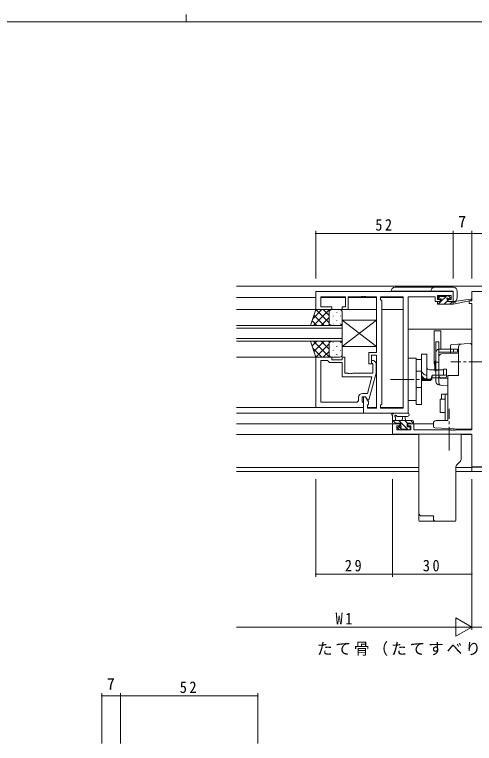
# Model space of a CAD drawing. Units: millimetres on the paper. Extents: x -420 to 373, y -297 to 267.
# Drawn here: x -97.7 to 76.4, y -8.5 to 267.2 of the extents above; entities that cross this region are included whole.
import ezdxf
from ezdxf.enums import TextEntityAlignment as Align

# ---------------------------------------------------------------- set-up
doc = ezdxf.new("R2010")
doc.units = ezdxf.units.MM
for name, pattern in [('CHAIN2', [12, 9, -1, 1, -1]), ('DASHED3', [4, 3, -1]), ('DOUBLE_CHAIN2', [12.8, 9, -1, 0.6, -0.6, 0.6, -1])]:
    doc.linetypes.add(name, pattern=pattern)
for name, color, linetype, lineweight in [('0-1_YKK_ZWAK', 7, 'Continuous', 9), ('0-3_YKK_11', 7, 'Continuous', 9), ('0-4_YKK_12', 2, 'Continuous', 9), ('0-6_YKK_13', 4, 'Continuous', 9), ('0-7_YKK_D', 6, 'Continuous', 9)]:
    doc.layers.add(name, color=color, linetype=linetype, lineweight=lineweight)
doc.layers.add('0-2_USER1', color=3, linetype='Continuous')
doc.styles.add('ＭＳ ゴシック', font='')
doc.styles.get('ＭＳ ゴシック').set_extended_font_data('MS Gothic')

msp = doc.modelspace()

# ---------------------------------------------------------------- linework, layer by layer
at = {"layer": '0-1_YKK_ZWAK'}
for p, q in [((-32.686, 267.2), (-32.686, 264.4)), ((352.3, 264.4), (-417.7, 264.4))]:
    msp.add_line(p, q, dxfattribs=at)
at = {"layer": '0-3_YKK_11'}
for p, q in [((16.37, 162.4), (16.37, 155.6)), ((68.37, 162.4), (16.37, 162.4)), ((18.3, 160.47), (27.57, 160.47)), ((18.3, 156.6), (18.3, 160.47)), ((27.57, 160.47), (27.57, 156.6)), ((28.57, 160.47), (33.412, 160.47)), ((28.57, 155.6), (28.57, 160.47)), ((33.412, 160.47), (33.595, 160.59)), ((33.595, 160.59), (34.145, 160.59)), ((34.145, 160.59), (34.328, 160.47)), ((34.328, 160.47), (34.412, 160.47)), ((34.412, 160.47), (34.595, 160.59)), ((34.595, 160.59), (35.145, 160.59)), ((35.145, 160.59), (35.328, 160.47)), ((35.328, 160.47), (39.37, 160.47)), ((39.37, 160.47), (39.37, 139.3)), ((40.87, 160.47), (40.87, 159.4)), ((49.44, 160.47), (40.87, 160.47)), ((49.44, 118.33), (49.44, 160.47)), ((49.44, 118.33), (49.44, 160.47)), ((51.37, 160.47), (61.57, 160.47)), ((51.37, 116.4), (51.37, 160.47)), ((61.57, 160.47), (61.57, 159.67)), ((62.37, 160.9), (67.57, 160.9)), ((62.37, 159.4), (62.37, 160.9)), ((67.57, 160.9), (67.57, 159.4)), ((68.37, 158.6), (68.37, 162.4)), ((75.37, 162.4), (95.37, 162.4)), ((75.37, 158.9), (75.37, 162.4)), ((40.87, 159.4), (41.3, 158.97)), ((41.3, 158.97), (41.3, 119.83)), ((61.57, 159.67), (61.57, 158.6)), ((61.57, 158.6), (63.47, 158.6)), ((63.47, 159.4), (62.37, 159.4)), ((63.47, 158.6), (63.47, 159.4)), ((66.47, 159.4), (66.47, 158.6)), ((67.57, 159.4), (66.47, 159.4)), ((66.47, 158.6), (68.37, 158.6)), ((74.37, 158.9), (75.37, 158.9)), ((74.37, 157.9), (74.37, 158.9)), ((75.37, 157.9), (74.37, 157.9)), ((75.37, 110.13), (75.37, 157.9)), ((16.37, 155.6), (22.37, 155.6)), ((22.37, 156.6), (18.3, 156.6)), ((22.37, 155.6), (22.37, 156.6)), ((26.37, 156.6), (26.37, 155.6)), ((27.57, 156.6), (26.37, 156.6)), ((26.37, 155.6), (28.57, 155.6)), ((36.37, 139.3), (36.37, 135.1)), ((39.37, 139.3), (36.37, 139.3)), ((37.37, 138.3), (39.37, 138.3)), ((37.37, 135.1), (37.37, 138.3)), ((39.37, 138.3), (39.37, 118.33)), ((16.37, 137.6), (22.37, 137.6)), ((16.37, 118.6), (16.37, 137.6)), ((18.3, 136.3), (18.3, 120.53)), ((20.87, 136.3), (18.3, 136.3)), ((18.3, 136.3), (18.3, 120.53)), ((21.07, 136.1), (20.87, 136.3)), ((21.57, 135.6), (21.07, 136.1)), ((26.37, 135.6), (21.57, 135.6)), ((22.37, 137.6), (22.37, 136.6)), ((22.37, 136.6), (26.37, 136.6)), ((26.37, 137.6), (27.37, 137.6)), ((26.37, 136.6), (26.37, 137.6)), ((26.37, 130.2), (26.37, 135.6)), ((27.37, 137.6), (27.37, 131.5)), ((37.97, 134.952), (37.545, 135.376)), ((38.394, 136.224), (39.17, 135.449)), ((39.17, 135.449), (39.17, 131.503)), ((36.37, 135.1), (37.37, 135.1)), ((37.97, 131.5), (37.97, 134.952)), ((37.578, 130.2), (26.37, 130.2)), ((27.37, 131.5), (28.412, 131.5)), ((28.412, 131.5), (28.595, 131.38)), ((28.595, 131.38), (29.145, 131.38)), ((29.145, 131.38), (29.328, 131.5)), ((29.328, 131.5), (29.412, 131.5)), ((29.412, 131.5), (29.595, 131.38)), ((29.595, 131.38), (30.145, 131.38)), ((30.145, 131.38), (30.328, 131.5)), ((30.328, 131.5), (37.97, 131.5)), ((35.89, 123.9), (37.578, 130.2)), ((39.17, 131.503), (36.463, 121.4)), ((32.57, 121.53), (32.57, 122.4)), ((33.87, 122.6), (33.87, 120.8)), ((35.17, 122.6), (33.87, 122.6)), ((34.07, 123.9), (35.89, 123.9)), ((34.37, 122.6), (34.37, 116.4)), ((35.17, 122.6), (34.37, 122.6)), ((35.863, 121.4), (35.17, 122.6)), ((36.3, 120.643), (35.17, 122.6)), ((36.463, 121.4), (35.863, 121.4)), ((34.37, 118.6), (16.37, 118.6)), ((18.3, 120.53), (31.57, 120.53)), ((33.87, 120.8), (34.07, 120.6)), ((34.07, 120.6), (34.37, 120.3)), ((34.37, 120.3), (34.37, 118.6)), ((35.87, 119.4), (36.3, 119.83)), ((35.87, 118.33), (35.87, 119.4)), ((36.3, 119.83), (36.3, 120.643)), ((41.3, 119.83), (40.87, 119.4)), ((40.87, 119.4), (40.87, 118.33)), ((34.37, 116.4), (51.37, 116.4)), ((39.37, 118.33), (35.87, 118.33)), ((40.87, 118.33), (49.44, 118.33)), ((45.37, 112.4), (48.17, 112.4)), ((45.37, 108.5), (45.37, 112.4)), ((47, 111.6), (47, 110.13)), ((48.17, 111.6), (47, 111.6)), ((48.17, 112.4), (48.17, 111.6)), ((51.17, 112.4), (53.47, 112.4)), ((51.17, 111.6), (51.17, 112.4)), ((52.27, 111.6), (51.17, 111.6)), ((52.27, 110.13), (52.27, 111.6)), ((53.47, 112.4), (53.47, 110.13)), ((75.37, 108.5), (45.37, 108.5)), ((47, 110.13), (52.27, 110.13)), ((53.47, 110.13), (67.412, 110.13)), ((67.412, 110.13), (67.595, 110.01)), ((67.595, 110.01), (68.145, 110.01)), ((68.145, 110.01), (68.328, 110.13)), ((68.328, 110.13), (68.412, 110.13)), ((68.412, 110.13), (68.595, 110.01)), ((68.595, 110.01), (69.145, 110.01)), ((69.145, 110.01), (69.328, 110.13)), ((69.328, 110.13), (75.37, 110.13)), ((75.37, 96.1), (75.37, 108.5)), ((95.37, 96.1), (75.37, 96.1))]:
    msp.add_line(p, q, dxfattribs=at)
for centre, radius, start, end in [((37.97, 135.8), 0.6, 44.99998, 225), ((31.57, 121.53), 1, 270, 359.99998), ((34.07, 122.4), 1.5, 90, 179.99998)]:
    msp.add_arc(centre, radius, start, end, dxfattribs=at)
at = {"layer": '0-4_YKK_12'}
for p, q in [((-13.63, 164.4), (184.37, 164.4)), ((-13.63, 160.2), (16.37, 160.2)), ((18.301, 160.2), (27.568, 160.2)), ((28.571, 160.2), (39.368, 160.2)), ((40.871, 160.2), (49.438, 160.2)), ((49.44, 160.17), (49.44, 118.63)), ((39.37, 155.599), (-13.63, 155.6)), ((49.44, 155.599), (41.3, 155.599)), ((26.37, 149.6), (-13.63, 149.6)), ((26.37, 149.6), (26.37, 143.6)), ((26.37, 148.6), (-13.63, 148.6)), ((75.37, 148.2), (51.37, 148.2)), ((26.37, 144.6), (-13.63, 144.6)), ((26.37, 143.6), (-13.63, 143.6)), ((16.37, 137.6), (-13.63, 137.6)), ((-13.63, 118.6), (34.37, 118.6)), ((35.871, 118.6), (39.368, 118.6)), ((35.871, 118.6), (39.368, 118.6)), ((40.871, 118.6), (49.438, 118.6)), ((40.871, 118.6), (49.438, 118.6)), ((-13.63, 116.4), (49.44, 116.4)), ((-13.63, 112.4), (45.67, 112.4)), ((60.87, 112.4), (52.97, 112.4)), ((-13.63, 108.3), (55.37, 108.3)), ((71.37, 108.3), (75.37, 108.3)), ((75.37, 94.4), (75.37, 108.3)), ((-13.63, 95.8), (55.37, 95.8)), ((-13.63, 94.4), (55.37, 94.4)), ((69.37, 95.8), (75.37, 95.8)), ((69.37, 94.4), (101.37, 94.4)), ((75.37, 96.03), (95.37, 96.03))]:
    msp.add_line(p, q, dxfattribs=at)
at = {"layer": '0-6_YKK_13'}
for p, q in [((46.37, 164.02), (68.37, 164.02)), ((68.37, 162.52), (44.87, 162.52)), ((62.67, 160), (62.67, 160.5)), ((63.566, 160.775), (62.688, 159.897)), ((62.97, 160.8), (63.47, 160.8)), ((63.67, 160.6), (65.67, 160.6)), ((65.636, 160.6), (63.77, 158.733)), ((65.833, 160.797), (65.673, 160.637)), ((65.87, 160.8), (66.47, 160.8)), ((66.682, 160.712), (67.182, 160.212)), ((67.27, 159.988), (66.982, 159.7)), ((68.37, 158.62), (68.37, 162.52)), ((69.87, 162.52), (69.87, 160.12)), ((62.37, 157.9), (62.37, 158.3)), ((63.636, 158.6), (62.638, 157.602)), ((62.67, 158.6), (63.77, 158.6)), ((62.67, 157.6), (68.368, 157.6)), ((63.77, 159.7), (62.97, 159.7)), ((63.77, 158.6), (63.77, 159.7)), ((66.17, 158.888), (64.881, 157.6)), ((66.17, 159.239), (66.17, 158.6)), ((66.17, 158.6), (68.368, 158.6)), ((66.97, 159.7), (66.631, 159.7)), ((68.127, 158.6), (67.127, 157.6)), ((68.368, 157.6), (75.129, 159.006)), ((68.368, 158.6), (68.455, 158.614)), ((68.368, 157.6), (68.368, 158.6)), ((69.482, 158.774), (75.024, 159.597)), ((14.37, 149.6), (16.37, 155.6)), ((18.673, 155.6), (15.218, 152.145)), ((21.502, 155.6), (15.502, 149.6)), ((21.37, 150.58), (16.365, 155.585)), ((16.37, 155.6), (22.37, 155.6)), ((21.37, 153.408), (19.178, 155.6)), ((21.37, 154.6), (21.37, 150.6)), ((21.37, 154.6), (21.37, 150.6)), ((21.46, 154.68), (21.46, 154.48)), ((22.057, 155.55), (22.006, 155.6)), ((25.37, 155.6), (22.37, 155.6)), ((24.29, 154.68), (24.29, 154.48)), ((26.37, 150.6), (26.37, 154.6)), ((19.521, 149.6), (15.658, 153.464)), ((21.37, 152.64), (18.33, 149.6)), ((22.875, 153.265), (22.875, 153.065)), ((25.705, 153.265), (25.705, 153.065)), ((22.37, 149.6), (14.37, 149.6)), ((16.693, 149.6), (14.951, 151.342)), ((21.565, 150.007), (21.158, 149.6)), ((21.46, 151.65), (21.46, 151.45)), ((22.35, 149.6), (22.349, 149.6)), ((22.37, 149.6), (25.37, 149.6)), ((22.875, 150.235), (22.875, 150.035)), ((24.29, 151.65), (24.29, 151.45)), ((25.705, 150.235), (25.705, 150.035)), ((26.37, 151.6), (39.37, 151.6)), ((26.37, 151.6), (26.37, 141.6)), ((26.37, 151.6), (39.37, 141.6)), ((26.37, 141.6), (39.37, 151.6)), ((39.37, 151.6), (39.37, 141.6)), ((63.67, 147.505), (61.17, 147.505)), ((61.17, 135.15), (61.17, 147.505)), ((63.67, 140.649), (63.67, 147.505)), ((14.37, 143.6), (16.37, 137.6)), ((22.37, 143.6), (14.37, 143.6)), ((14.37, 143.6), (16.37, 137.6)), ((22.37, 143.6), (14.37, 143.6)), ((16.693, 143.6), (14.951, 141.858)), ((16.693, 143.6), (14.951, 141.858)), ((21.502, 137.6), (15.502, 143.6)), ((21.502, 137.6), (15.502, 143.6)), ((19.521, 143.6), (15.658, 139.737)), ((19.521, 143.6), (15.658, 139.737)), ((21.37, 140.56), (18.33, 143.6)), ((21.37, 140.56), (18.33, 143.6)), ((21.565, 143.194), (21.158, 143.6)), ((21.565, 143.194), (21.158, 143.6)), ((22.35, 143.6), (22.349, 143.6)), ((22.35, 143.6), (22.349, 143.6)), ((22.37, 143.6), (25.37, 143.6)), ((22.37, 143.6), (25.37, 143.6)), ((61.77, 143.449), (62.97, 143.449)), ((61.77, 128.349), (61.77, 143.449)), ((62.97, 140.649), (62.97, 143.449)), ((18.673, 137.6), (15.218, 141.055)), ((18.673, 137.6), (15.218, 141.055)), ((21.37, 142.62), (16.365, 137.615)), ((21.37, 142.62), (16.365, 137.615)), ((21.37, 138.6), (21.37, 142.6)), ((21.37, 138.6), (21.37, 142.6)), ((21.37, 138.6), (21.37, 142.6)), ((21.37, 138.6), (21.37, 142.6)), ((21.46, 141.55), (21.46, 141.75)), ((21.46, 141.55), (21.46, 141.75)), ((22.875, 142.965), (22.875, 143.165)), ((22.875, 142.965), (22.875, 143.165)), ((24.29, 141.55), (24.29, 141.75)), ((24.29, 141.55), (24.29, 141.75)), ((25.705, 142.965), (25.705, 143.165)), ((25.705, 142.965), (25.705, 143.165)), ((26.37, 142.6), (26.37, 138.6)), ((26.37, 142.6), (26.37, 138.6)), ((39.37, 141.6), (26.37, 141.6)), ((62.97, 140.649), (69.97, 140.649)), ((67.37, 138.986), (67.37, 141.856)), ((74.844, 142.722), (67.844, 142.356)), ((69.97, 139.449), (69.97, 140.649)), ((70.37, 130.701), (70.37, 141.539)), ((75.37, 110.8), (75.37, 142.223)), ((21.37, 139.792), (19.178, 137.6)), ((21.37, 139.792), (19.178, 137.6)), ((21.46, 138.52), (21.46, 138.72)), ((21.46, 138.52), (21.46, 138.72)), ((22.875, 139.935), (22.875, 140.135)), ((22.875, 139.935), (22.875, 140.135)), ((24.29, 138.52), (24.29, 138.72)), ((24.29, 138.52), (24.29, 138.72)), ((25.705, 139.935), (25.705, 140.135)), ((25.705, 139.935), (25.705, 140.135)), ((56.37, 138.7), (56.37, 119.7)), ((56.37, 138.7), (58.37, 138.7)), ((58.37, 138.7), (58.37, 128.8)), ((62.97, 128.349), (62.97, 139.449)), ((62.97, 139.449), (69.97, 139.449)), ((70.37, 139.143), (63.917, 138.805)), ((16.37, 137.6), (22.37, 137.6)), ((16.37, 137.6), (22.37, 137.6)), ((22.057, 137.65), (22.006, 137.6)), ((22.057, 137.65), (22.006, 137.6)), ((25.37, 137.6), (22.37, 137.6)), ((25.37, 137.6), (22.37, 137.6)), ((51.37, 137.2), (51.37, 121.2)), ((54.37, 137.2), (51.37, 137.2)), ((54.37, 121.2), (54.37, 137.2)), ((54.37, 136.7), (56.37, 136.7)), ((61.37, 132.6), (61.37, 135.8)), ((62.97, 130.12), (62.97, 137.806)), ((64.67, 132.8), (59.37, 132.8)), ((65.87, 133.1), (64.67, 133.1)), ((64.67, 133.1), (64.67, 130.737)), ((65.87, 133.1), (65.87, 131.237)), ((59.83, 128.8), (60.37, 129.768)), ((64.67, 130.737), (60.37, 130.737)), ((65.37, 129.768), (60.37, 129.768)), ((62.97, 128.349), (62.97, 130.1)), ((66.37, 129.467), (63.917, 129.595)), ((65.37, 130.737), (64.67, 130.737)), ((65.87, 131.237), (65.87, 130.268)), ((66.37, 130.701), (70.37, 130.701)), ((66.37, 128.349), (66.37, 130.701)), ((59.83, 128.8), (56.37, 128.8)), ((59.83, 129.3), (58.37, 129.3)), ((62.97, 127.149), (63.288, 127.149)), ((66.37, 126.753), (63.917, 126.882)), ((66.37, 113.601), (66.37, 127.149)), ((63.37, 121.65), (65.37, 121.65)), ((63.37, 121.65), (63.37, 116.65)), ((63.87, 123.65), (66.37, 123.65)), ((63.87, 121.65), (63.87, 123.65)), ((65.37, 123.545), (66.37, 123.545)), ((65.37, 113.601), (65.37, 123.545)), ((51.37, 121.2), (54.37, 121.2)), ((51.098, 116.4), (45.935, 116.4)), ((63.37, 116.65), (65.37, 116.65)), ((45.37, 112.7), (45.37, 115.38)), ((45.37, 113.6), (52.97, 113.6)), ((46.557, 112.6), (45.557, 113.6)), ((46.57, 114.78), (46.57, 113.6)), ((51.098, 115.2), (47.137, 115.197)), ((51.302, 110.1), (47.802, 113.6)), ((49.07, 113.6), (49.172, 114.744)), ((51.047, 112.6), (50.047, 113.6)), ((50.27, 113.6), (50.168, 114.744)), ((53.262, 112.631), (52.292, 113.6)), ((53.27, 113.3), (53.27, 112.7)), ((66.37, 113.601), (61.87, 113.601)), ((46.27, 112.4), (45.67, 112.4)), ((48.47, 112.6), (46.47, 112.6)), ((47.958, 110.188), (47.458, 110.688)), ((47.67, 111.2), (48.009, 111.2)), ((48.948, 110.209), (47.957, 111.2)), ((48.47, 111.661), (48.47, 112.6)), ((51.07, 110.3), (48.97, 110.3)), ((50.87, 112.6), (50.87, 111.2)), ((52.17, 112.6), (50.87, 112.6)), ((50.87, 111.2), (51.77, 111.2)), ((52.07, 110.9), (52.07, 110.4)), ((52.97, 112.4), (52.37, 112.4)), ((60.87, 111.325), (60.87, 112.601)), ((61.344, 110.826), (71.381, 110.3)), ((74.87, 110.3), (71.381, 110.3)), ((48.77, 110.1), (48.17, 110.1)), ((51.77, 110.1), (51.27, 110.1)), ((71.37, 108.5), (55.37, 108.5)), ((55.37, 78.549), (55.37, 108.5)), ((71.37, 108.5), (63.37, 108.5)), ((71.37, 98.914), (71.37, 108.5)), ((71.077, 98.207), (69.663, 96.793)), ((69.37, 75.8), (69.37, 96.086)), ((55.37, 75.8), (55.37, 78.549)), ((56.37, 77.549), (60.87, 77.549)), ((60.87, 77.549), (60.87, 76.5)), ((61.87, 75.5), (55.67, 75.5)), ((69.07, 75.5), (61.87, 75.5))]:
    msp.add_line(p, q, dxfattribs=at)
at = {"layer": '0-6_YKK_13', "linetype": 'DASHED3'}
for p, q in [((62.97, 139.449), (62.97, 140.649)), ((68.47, 139.449), (68.47, 140.649)), ((61.77, 132.2), (61.77, 136.2)), ((61.77, 135.7), (62.97, 135.7)), ((62.97, 132.149), (62.97, 136.149)), ((61.77, 132.7), (62.97, 132.7)), ((54.37, 132.3), (56.37, 132.3)), ((62.97, 127.88), (62.97, 128.349)), ((66.37, 127.149), (66.37, 128.349)), ((54.37, 126.1), (56.37, 126.1))]:
    msp.add_line(p, q, dxfattribs=at)
at = {"layer": '0-6_YKK_13', "linetype": 'CHAIN2'}
for p, q in [((83.246, 135.8), (67.494, 135.8)), ((44.618, 129.2), (60.37, 129.2)), ((66.87, 102.254), (66.87, 118.006))]:
    msp.add_line(p, q, dxfattribs=at)
at = {"layer": '0-6_YKK_13', "linetype": 'DOUBLE_CHAIN2'}
msp.add_line((57.91, 129.3), (57.91, 128.8), dxfattribs=at)
at = {"layer": '0-6_YKK_13'}
for points in [[(54.37, 136.7), (54.37, 119.7), (56.37, 119.7)], [(59.83, 129.3), (60.37, 130.737), (60.37, 129.768)]]:
    msp.add_lwpolyline(points, dxfattribs=at)
for centre, radius, start, end in [((46.37, 162.52), 1.5, 90, 180), ((61.37, 162.52), 1.5, 90, 180), ((68.37, 162.52), 1.5, 0, 90), ((62.97, 160.5), 0.3, 90, 180), ((62.97, 160), 0.3, 180, 270), ((63.47, 160.6), 0.2, 0, 90), ((65.87, 160.6), 0.2, 90, 180), ((66.17, 159.7), 0.25, 33.05573, 236.94426), ((66.47, 160.5), 0.3, 44.99998, 90), ((66.97, 160), 0.3, 270, 44.99998), ((68.37, 160.12), 1.5, 270, 0), ((62.67, 158.3), 0.3, 90, 180), ((62.67, 157.9), 0.3, 180, 270), ((65.87, 159.239), 0.3, 0, 56.94426), ((66.631, 160), 0.3, 213.05573, 270), ((68.503, 158.318), 0.3, 39.19753, 99.19753), ((68.968, 158.697), 0.3, 219.19753, 338.44934), ((69.526, 158.477), 0.3, 98.44934, 158.44934), ((75.068, 159.3), 0.3, 281.7498, 98.44934), ((22.37, 154.6), 1, 90.00009, 180.00009), ((22.37, 154.6), 1, 90.00009, 180.00009), ((25.37, 154.6), 1, 0.00009, 90.00009), ((22.37, 150.6), 1, 180.00009, 270.00009), ((22.37, 150.6), 1, 180.00009, 270.00009), ((25.37, 150.6), 1, 270.00009, 0.00009), ((22.37, 142.6), 1, 89.99989, 179.99989), ((22.37, 142.6), 1, 89.99989, 179.99989), ((22.37, 142.6), 1, 89.99989, 179.99989), ((22.37, 142.6), 1, 89.99989, 179.99989), ((25.37, 142.6), 1, 359.99989, 89.99989), ((25.37, 142.6), 1, 359.99989, 89.99989), ((62.97, 139.449), 1.2, 90, 180), ((67.87, 141.856), 0.5, 92.99998, 180), ((71.37, 141.539), 1, 92.99998, 180), ((74.87, 142.223), 0.5, 0, 92.99998), ((22.37, 138.6), 1, 179.99989, 269.99989), ((22.37, 138.6), 1, 179.99989, 269.99989), ((22.37, 138.6), 1, 179.99989, 269.99989), ((22.37, 138.6), 1, 179.99989, 269.99989), ((25.37, 138.6), 1, 269.99989, 359.99989), ((25.37, 138.6), 1, 269.99989, 359.99989), ((63.97, 137.806), 1, 92.99998, 180), ((63.67, 135.15), 2.5, 180, 202.33424), ((61.77, 135.8), 0.4, 90, 180), ((59.37, 133.8), 1, 180, 270), ((61.77, 132.6), 0.4, 180, 270), ((63.97, 130.594), 1, 180, 267), ((65.37, 131.236), 0.5, 270, 0), ((65.37, 130.268), 0.5, 270, 0), ((62.97, 128.349), 1.2, 180, 270), ((63.97, 127.88), 1, 226.99921, 267), ((45.37, 115.9), 0.3, 79.47121, 239.99998), ((45.479, 116.49), 0.3, 259.47121, 319.47121), ((45.935, 116.1), 0.3, 90, 139.47121), ((51.097, 115.8), 0.6, 270.04022, 90.04022), ((45.07, 115.38), 0.3, 0, 59.99998), ((46.57, 115.3), 0.3, 19.18974, 239.99998), ((46.27, 114.78), 0.3, 0, 59.99998), ((47.136, 115.497), 0.3, 199.18974, 270.04022), ((49.67, 114.7), 0.5, 5.09206, 174.90793), ((52.97, 113.3), 0.3, 0, 90), ((61.87, 112.601), 1, 90, 180), ((45.67, 112.7), 0.3, 180, 270), ((46.27, 112.6), 0.2, 269.99998, 0), ((47.67, 110.9), 0.3, 90, 224.99998), ((48.009, 110.9), 0.3, 33.05573, 90), ((48.47, 111.2), 0.25, 213.05573, 56.94426), ((48.77, 111.661), 0.3, 180, 236.94426), ((48.77, 110.3), 0.2, 270, 0), ((51.27, 110.3), 0.2, 180, 270), ((51.77, 110.9), 0.3, 0, 90), ((51.77, 110.4), 0.3, 270, 0), ((52.37, 112.6), 0.2, 180, 270), ((52.97, 112.7), 0.3, 270, 0), ((61.37, 111.325), 0.5, 180, 267), ((74.87, 110.8), 0.5, 270, 0), ((48.17, 110.4), 0.3, 224.99998, 270), ((70.37, 96.086), 1, 134.99998, 180), ((70.37, 98.914), 1, 314.99998, 0), ((56.37, 78.549), 1, 180, 270), ((55.67, 75.8), 0.3, 180, 270), ((61.87, 76.5), 1, 180, 270), ((69.07, 75.8), 0.3, 270, 0)]:
    msp.add_arc(centre, radius, start, end, dxfattribs=at)
at = {"layer": '0-6_YKK_13', "linetype": 'DASHED3'}
for centre, radius, end in [((58.37, 132.8), 2, 270), ((58.37, 131.3), 2, 270), ((58.37, 130.8), 2, 270), ((63.97, 127.88), 1, 226.99921)]:
    msp.add_arc(centre, radius, 180, end, dxfattribs=at)
at = {"layer": '0-7_YKK_D'}
for p, q in [((16.37, 167.4), (16.37, 185.4)), ((68.37, 167.4), (68.37, 185.4)), ((68.37, 167.4), (68.37, 185.4)), ((75.37, 167.4), (75.37, 185.4)), ((75.37, 167.4), (75.37, 185.4)), ((68.37, 184.4), (16.37, 184.4)), ((75.37, 184.4), (68.37, 184.4)), ((75.37, 184.4), (95.37, 184.4)), ((16.37, 91.4), (16.37, 54.5)), ((45.37, 91.4), (45.37, 54.5)), ((45.37, 91.4), (45.37, 54.5)), ((75.37, 91.4), (75.37, 54.5)), ((75.37, 91.4), (75.37, 34.5)), ((75.37, 91.4), (75.37, 34.5)), ((45.37, 55.5), (16.37, 55.5)), ((75.37, 55.5), (45.37, 55.5)), ((69.308, 39), (69.308, 32)), ((75.37, 35.5), (69.308, 39)), ((68.37, 35.5), (-13.63, 35.5)), ((75.37, 35.5), (63.245, 35.5)), ((75.37, 35.5), (69.308, 32)), ((95.37, 35.5), (75.37, 35.5)), ((-64.63, -8.528), (-64.63, 10.472)), ((-64.63, 9.472), (-57.63, 9.472)), ((-57.63, -8.528), (-57.63, 10.472)), ((-57.63, -8.528), (-57.63, 10.472)), ((-57.63, 9.472), (-5.63, 9.472)), ((-5.63, -8.528), (-5.63, 10.472))]:
    msp.add_line(p, q, dxfattribs=at)
for centre, start, end in [((16.37, 184.4), 0, 180), ((16.37, 184.4), 180, 0), ((68.37, 184.4), 0, 180), ((68.37, 184.4), 0, 180), ((68.37, 184.4), 180, 0), ((68.37, 184.4), 180, 0), ((75.37, 184.4), 0, 180), ((75.37, 184.4), 0, 180), ((75.37, 184.4), 180, 0), ((75.37, 184.4), 180, 0), ((16.37, 55.5), 0, 180), ((16.37, 55.5), 180, 0), ((45.37, 55.5), 0, 180), ((45.37, 55.5), 0, 180), ((45.37, 55.5), 180, 0), ((45.37, 55.5), 180, 0), ((75.37, 55.5), 0, 180), ((75.37, 55.5), 180, 0), ((-64.63, 9.472), 0, 180), ((-64.63, 9.472), 180, 0), ((-57.63, 9.472), 0, 180), ((-57.63, 9.472), 0, 180), ((-57.63, 9.472), 180, 0), ((-57.63, 9.472), 180, 0), ((-5.63, 9.472), 0, 180), ((-5.63, 9.472), 180, 0)]:
    msp.add_arc(centre, 0.106, start, end, dxfattribs=at)

# ---------------------------------------------------------------- texts
at = {"layer": '0-2_USER1', "insert": (16.705, 24.562), "char_height": 4.399, "attachment_point": 7, "style": 'ＭＳ ゴシック'}
msp.add_mtext('\\T1.17;たて骨（たてすべり出し+たてすべり出し）', dxfattribs=at)
at = {"layer": '0-7_YKK_D', "color": 3, "style": 'ＭＳ ゴシック'}
for p in [(70.27, 185.4), (-62.73, 10.472)]:
    msp.add_text('7', height=4.399, dxfattribs=at).set_placement(p, align=Align.BOTTOM_LEFT)
at = {"layer": '0-7_YKK_D', "color": 3, "char_height": 4.399, "attachment_point": 7, "style": 'ＭＳ ゴシック'}
for s, insert in [('\\T1.36;\\W0.9;52', (38.85, 185.4)), ('\\T1.36;\\W0.9;29', (27.35, 56.5)), ('\\T1.36;\\W0.9;30', (56.85, 56.5)), ('\\T1.36;\\W0.9;W1', (23.85, 36.5)), ('\\T1.36;\\W0.9;52', (-35.15, 10.472))]:
    msp.add_mtext(s, dxfattribs=dict(at, insert=insert))

doc.saveas('drawing.dxf')
